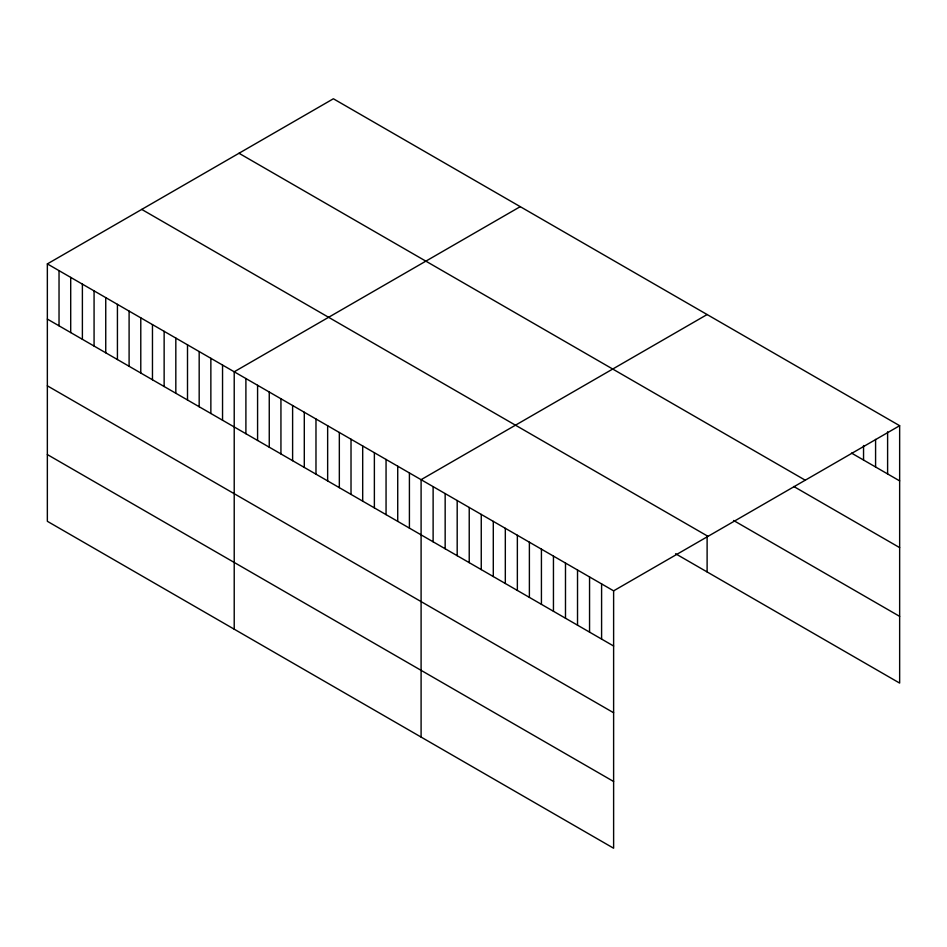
<?xml version="1.0" encoding="UTF-8"?>
<svg xmlns="http://www.w3.org/2000/svg" width="947" height="947" viewBox="0 0 947 947"><rect width="100%" height="100%" fill="white"/><g stroke="black" fill="none" stroke-linecap="round" stroke-linejoin="round"><path stroke-width="1.42" d="M47.35 263.905L613.62 590.845L613.62 848.228L47.35 521.3L47.35 263.905L333.38 98.772L899.65 425.7L899.65 683.095L675.578 553.735M520.246 206.659L234.217 371.792L234.217 629.187M707.113 314.546L421.095 479.679L421.095 737.074M613.62 590.845L899.65 425.7M851.519 453.092L899.65 480.887M238.987 153.26L805.258 480.2M793.752 486.474L899.65 547.615M733.594 520.495L899.65 616.367M141.742 209.417L708.013 536.345M47.35 319.08L613.62 646.02M47.35 385.82L613.62 712.748M47.35 454.56L613.62 781.5M887.611 431.832L887.611 473.938M875.584 439.396L875.584 466.989M863.546 445.516L863.546 460.041M707.113 535.907L707.113 571.941M601.594 583.897L601.594 639.071M589.555 576.948L589.555 632.123M577.528 569.999L577.528 625.174M565.489 563.051L565.489 618.225M553.45 556.102L553.45 611.288M541.424 549.153L541.424 604.34M529.385 542.205L529.385 597.391M517.358 535.268L517.358 590.443M505.319 528.319L505.319 583.494M493.292 521.371L493.292 576.545M481.254 514.422L481.254 569.597M469.227 507.474L469.227 562.648M457.188 500.525L457.188 555.7M445.161 493.576L445.161 548.763M433.122 486.628L433.122 541.814M409.412 472.944L409.412 528.118M397.728 466.196L397.728 521.371M386.056 459.449L386.056 514.635M374.373 452.713L374.373 507.888M362.689 445.966L362.689 501.152M351.017 439.23L351.017 494.405M339.334 432.483L339.334 487.658M327.65 425.736L327.65 480.922M315.978 419L315.978 474.175M304.295 412.253L304.295 467.427M292.611 405.505L292.611 460.692M280.939 398.77L280.939 453.944M269.256 392.022L269.256 447.197M257.584 385.287L257.584 440.462M245.9 378.54L245.9 433.714M222.545 365.057L222.545 420.231M210.861 358.309L210.861 413.484M199.178 351.562L199.178 406.748M187.506 344.826L187.506 400.001M175.822 338.079L175.822 393.254M164.139 331.332L164.139 386.518M152.467 324.596L152.467 379.771M140.783 317.849L140.783 373.035M129.1 311.113L129.1 366.288M117.428 304.366L117.428 359.54M105.744 297.618L105.744 352.805M94.073 290.883L94.073 346.057M82.389 284.136L82.389 339.31M70.705 277.388L70.705 332.575M59.034 270.653L59.034 325.827"/></g></svg>
